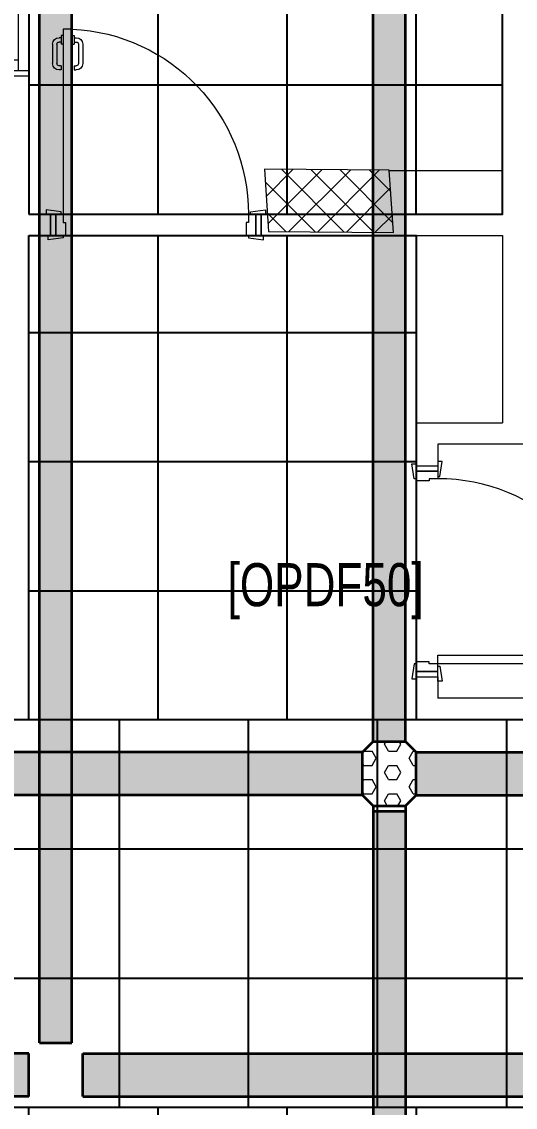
# Model space of a CAD drawing. Extents: x -509638 to 57327, y -29287 to 19916.
# Drawn here: x 33043 to 35336, y -2710 to 2333 of the extents above; entities that cross this region are included whole.
import ezdxf

# ---------------------------------------------------------------- set-up
doc = ezdxf.new("R2010")
doc.units = 0
doc.header["$LTSCALE"] = 0.25
doc.linetypes.add('DASHDOT', pattern=[25.4, 12.7, -6.35, 0, -6.35])
for name, color, linetype, lineweight in [('01-First Floor$0$72_EGR_BASE_TEXT', 252, 'Continuous', 5), ('01-First Floor$0$Aluminum', 251, 'Continuous', 5), ('01-First Floor$0$C-HYDR-CTCH', 251, 'Continuous', 5), ('01-First Floor$0$Hatch', 252, 'Continuous', 5), ('01-First Floor$0$Walls', 251, 'Continuous', 5), ('01-First Floor$0$Wooden Joinery', 251, 'Continuous', 5), ('E-CABL-TRAY', 10, 'Continuous', 35), ('E-LITE-CLNG-CNDT', 6, 'DASHDOT', 35), ('T-CABL-TRAY', 60, 'Continuous', 35), ('T-CABL-TRAY-PATT', 253, 'Continuous', 15)]:
    doc.layers.add(name, color=color, linetype=linetype, lineweight=lineweight)
doc.layers.add('01-First Floor$0$FALSE CEILING', color=251, linetype='Continuous')
doc.styles.add('01-First Floor$0$X3G_ENTITY_9F38', font='swisscl.ttf', dxfattribs={"height": 0.2})
pattern_1 = [(270, (2e-10, -9388.563), (43.9941, 8e-13), [25.4, -50.8]), (30, (2e-10, -9388.563), (-21.99705, 38.1), [25.4, -50.8]), (330, (2e-10, -9413.963), (21.99705, 38.1), [25.4, -50.8])]

# ---------------------------------------------------------------- blocks, each defined once
blk = doc.blocks.new('01-First Floor$0$A$C72370EFE')
at = {"layer": '01-First Floor$0$Wooden Joinery'}
for p, q in [((-0.01, -0.04), (-0.02, -0.04)), ((-0.01, -0.03), (-0.01, -0.07)), ((0, -0.03), (-0.01, -0.03)), ((0.04, -0.03), (0.05, -0.03)), ((0.05, -0.03), (0.05, -0.07)), ((0.05, -0.04), (0.06, -0.04)), ((-0.05, -0.07), (-0.05, -0.16)), ((-0.03, -0.07), (-0.03, -0.16)), ((-0.01, -0.06), (-0.02, -0.06)), ((0, -0.07), (-0.01, -0.07)), ((0.04, -0.07), (0.05, -0.07)), ((0.05, -0.06), (0.06, -0.06)), ((0.07, -0.07), (0.07, -0.16)), ((0.09, -0.07), (0.09, -0.16)), ((-0.01, -0.17), (-0.02, -0.17)), ((-0.01, -0.19), (-0.02, -0.19)), ((-0.01, -0.17), (-0.01, -0.19)), ((0.05, -0.17), (0.06, -0.17)), ((0.05, -0.17), (0.05, -0.19)), ((0.05, -0.19), (0.06, -0.19))]:
    blk.add_line(p, q, dxfattribs=at)
for centre, radius, start, end in [((-0.02, -0.07), 0.03, 90, 180), ((0.06, -0.07), 0.03, 0, 90), ((-0.02, -0.07), 0.01, 90, 180), ((0.06, -0.07), 0.01, 0, 90), ((-0.02, -0.16), 0.03, 180, 270), ((-0.02, -0.16), 0.01, 180, 270), ((0.06, -0.16), 0.01, 270, 0), ((0.06, -0.16), 0.03, 270, 0)]:
    blk.add_arc(centre, radius, start, end, dxfattribs=at)
blk = doc.blocks.new('01-First Floor$0$A$C5DAD61B4')
at = {"layer": '01-First Floor$0$Wooden Joinery'}
for points in [[(80, 959.1), (80, 969.1), (10, 979.1), (10, 959.1)], [(940, 959.1), (940, 969.1), (1010, 979.1), (1010, 959.1)], [(70, 859.1), (70, 849.1), (0, 839.1), (0, 859.1)], [(120, 859.1), (120, 0), (80, 0), (80, 859.1)], [(950, 859.1), (950, 849.1), (1020, 839.1), (1020, 859.1)]]:
    blk.add_lwpolyline(points, close=True, dxfattribs=at)
for points in [[(45, 859.1), (45, 959.1), (20, 959.1), (20, 859.1), (45, 859.1)], [(45, 859.1), (80, 859.1), (80, 899.1), (90, 899.1), (90, 959.1), (45, 959.1), (45, 859.1)], [(975, 859.1), (940, 859.1), (940, 899.1), (930, 899.1), (930, 959.1), (975, 959.1), (975, 859.1)], [(975, 859.1), (975, 959.1), (1000, 959.1), (1000, 859.1), (975, 859.1)]]:
    blk.add_lwpolyline(points, dxfattribs=at)
blk.add_arc((80, 859.1), 860, 272.666, 0, dxfattribs=at)
at = {"layer": '01-First Floor$0$Wooden Joinery', "xscale": 999.9999999998854, "yscale": 999.9999999998854, "zscale": 999.9999999998854, "rotation": 180}
blk.add_blockref('01-First Floor$0$A$C72370EFE', (120, 0), dxfattribs=at)
blk = doc.blocks.new('01-First Floor$0$A$C37be4daf')
at = {"layer": '01-First Floor$0$Aluminum'}
for p, q in [((1416, 598.2), (216, 598.2)), ((241, 498.2), (241, 598.2)), ((291, 548.2), (291, 598.2)), ((291, 573.2), (1341, 573.2)), ((1341, 548.2), (1341, 598.2)), ((1391, 498.2), (1391, 598.2)), ((1391, 548.2), (241, 548.2)), ((1416, 498.2), (216, 498.2))]:
    blk.add_line(p, q, dxfattribs=at)
at = {"layer": '01-First Floor$0$Walls'}
for p, q in [((216, 498.2), (216, 598.2)), ((1416, 498.2), (1416, 598.2))]:
    blk.add_line(p, q, dxfattribs=at)
blk = doc.blocks.new('01-First Floor')
at = {"layer": '01-First Floor$0$Hatch'}
h = blk.add_hatch(dxfattribs=at)
h.set_pattern_fill('ANSI37', color=256, scale=30)
h.set_pattern_definition([(45, (-1823.345, -13062.25), (-67.35192, 67.35192), []), (135, (-1823.345, -13062.25), (-67.35192, -67.35192), [])])
h.paths.add_polyline_path([(49129.3, 8855.6), (48525.4, 8847.5), (48529.3, 8559.1), (49133.2, 8567.2)])
h.paths.add_polyline_path([(41968.6, 8847.9), (41385, 8842.5), (41365.1, 8551.1), (41948.6, 8556.5)])
h.paths.add_polyline_path([(27591.6, 8840.5), (26992.5, 8836.4), (26986.8, 8543.4), (27585.9, 8547.5)])
h.paths.add_polyline_path([(34776.8, 8842.7), (34175.6, 8835.2), (34167.4, 8549.5), (34768.6, 8557)])
h.paths.add_polyline_path([(20372.4, 8849.8), (19765.9, 8827.9), (19780.4, 8535.4), (20386.9, 8557.2)])
h.paths.add_polyline_path([(13635.8, 8839.4), (12413.8, 8863.3), (12407.4, 8567.2), (13629.3, 8543.3)])
h.paths.add_polyline_path([(13649.8, 1639.3), (12434.8, 1623.6), (12421.4, 1331.2), (13636.4, 1346.9)])
h.paths.add_polyline_path([(13623.8, -5553.9), (12420.7, -5569.8), (12415, -5862.9), (13618.1, -5846.9)])
h.paths.add_polyline_path([(13642.3, -12752.6), (12445.6, -12764), (12448.4, -13058.5), (13645.1, -13047)])
h.paths.add_polyline_path([(6007.3, -12750.5), (5403.7, -12754.2), (5414.4, -13039.6), (6017.9, -13035.9)])
h.paths.add_polyline_path([(5991.8, -5552.5), (5395, -5550.9), (5394.9, -5852.1), (5991.7, -5853.6)])
h.paths.add_polyline_path([(6001.7, 1637.1), (5382.4, 1638.3), (5371.8, 1335.4), (5991.1, 1334.1)])
h.paths.add_polyline_path([(5978.4, 8816.5), (5377.7, 8830.9), (5374.1, 8541.3), (5974.8, 8526.8)])
h.paths.add_polyline_path([(-1220.7, 8814.6), (-1823.3, 8837.3), (-1821.5, 8549), (-1218.8, 8526.3)])
h.paths.add_polyline_path([(-1213, -5563.7), (-1815, -5570.7), (-1811.6, -5862.3), (-1209.6, -5855.3)])
h.paths.add_polyline_path([(-1195.5, -12758.3), (-1793.9, -12759.3), (-1789, -13060), (-1190.6, -13059)])
h.paths.add_polyline_path([(20391.2, -12745), (19785.5, -12758), (19791.3, -13059.2), (20396.9, -13046.2)])
h.paths.add_polyline_path([(20384.7, -5552.6), (19790.3, -5570.1), (19792.4, -5866.7), (20386.8, -5849.1)])
h.paths.add_polyline_path([(20376, 1655.5), (19777, 1647.8), (19781.1, 1347.6), (20380, 1355.3)])
h.paths.add_polyline_path([(27576.3, 1640.2), (26974.4, 1644.9), (26978.6, 1352.8), (27580.6, 1348.1)])
h.paths.add_polyline_path([(27580.1, -5542.5), (26976.2, -5560), (26989.7, -5860.1), (27589.8, -5839.1)])
h.paths.add_polyline_path([(27596.2, -12758.5), (26992.3, -12751.9), (26990, -13037.6), (27593.8, -13044.2)])
h.paths.add_polyline_path([(34794.7, -12748), (34197.4, -12762.6), (34206.4, -13062.3), (34803.7, -13047.7)])
h.paths.add_polyline_path([(34787.4, -5559.7), (34186.1, -5557.7), (34187.2, -5855), (34788.5, -5856.9)])
h.paths.add_polyline_path([(34750.9, 1644.2), (34170.1, 1648.9), (34189.8, 1359), (34770.6, 1354.3)])
h.paths.add_polyline_path([(41954.3, 1643.4), (41356.7, 1657.2), (41358.7, 1365.3), (41956.3, 1351.5)])
h.paths.add_polyline_path([(41955.3, -5555.1), (41386.9, -5562.7), (41388.7, -5856.9), (41957.1, -5849.3)])
h.paths.add_polyline_path([(41992.3, -12752.3), (41387.1, -12754.9), (41388.4, -13059.5), (41993.7, -13056.8)])
h.paths.add_polyline_path([(49166.6, -12752.8), (48578.6, -12736.7), (48565.4, -13043.9), (49153.3, -13060)])
h.paths.add_polyline_path([(49150.8, -5553.4), (48547.6, -5552.3), (48545.6, -5848.8), (49148.8, -5849.9)])
at = {"layer": '01-First Floor$0$C-HYDR-CTCH', "elevation": 0, "flags": 128}
blk.add_lwpolyline([(34170.1, 1648.9), (34189.8, 1359), (34770.6, 1354.3), (34750.9, 1644.2), (34170.1, 1648.9)], dxfattribs=at)
at = {"layer": '01-First Floor$0$FALSE CEILING', "linetype": 'Continuous'}
for p, q in [((33676, 1440), (33676, 8610)), ((34276, 1440), (34276, 8610)), ((34876, 1440), (34876, 8610)), ((33076, 2040), (35276, 2040)), ((33676, -910), (33676, 1340)), ((34276, -910), (34276, 1340)), ((33076, 890), (34876, 890)), ((33076, 290), (34876, 290)), ((33076, -310), (34876, -310)), ((33496.4, -2710), (33496.4, -910)), ((34096.4, -2710), (34096.4, -910)), ((34696.4, -2710), (34696.4, -910)), ((35296.4, -2710), (35296.4, -910)), ((8296.4, -1510), (48976, -1510)), ((8296.4, -2110), (48976, -2110)), ((33676, -12830), (33676, -2710)), ((34274.3, -12760.7, 0), (34276, -2710))]:
    blk.add_line(p, q, dxfattribs=at)
at = {"layer": '01-First Floor$0$FALSE CEILING'}
for points in [[(33076, 1440), (35276, 1440), (35276, 8610), (33076, 8610)], [(33076, 1340), (34876, 1340), (34876, -910), (33076, -910)]]:
    blk.add_lwpolyline(points, close=True, dxfattribs=at)
for points in [[(48976, -910), (8296.4, -910), (8296.4, -2710), (48976, -2710), (48976, -910)], [(34199.4, -12830), (33076, -12830), (33076, -2710), (34876, -2710), (34876, -12830), (34797.1, -12830)]]:
    blk.add_lwpolyline(points, dxfattribs=at)
at = {"layer": '01-First Floor$0$Walls'}
for p, q in [((33076, 3920), (33076, 1440)), ((35276, 3920), (35276, 1440)), ((33176, 1440), (33076, 1440)), ((33176, 1440), (33176, 1340)), ((34156, 1440), (34156, 1340)), ((34184.3, 1440), (34156, 1440)), ((34764.8, 1440), (35276, 1440)), ((33076, 1340), (33076, -910)), ((33176, 1340), (33076, 1340)), ((34156, 1340), (35276, 1340)), ((35276, 1340), (35276, 470)), ((34876, 470), (34876, 270)), ((34876, 470), (35276, 470)), ((34976, 370), (34976, 270)), ((35376, 370), (34976, 370)), ((34876, 270), (34976, 270)), ((34876, -710), (34976, -710)), ((34876, -710), (34876, -910)), ((34976, -710), (34976, -810)), ((39376, -810), (34976, -810)), ((33076, -910), (25776, -910)), ((34876, -910), (42876, -910)), ((25776, -2710), (33076, -2710)), ((33076, -2710), (33076, -4521.8))]:
    blk.add_line(p, q, dxfattribs=at)
at = {"layer": '01-First Floor$0$Wooden Joinery'}
for p, q in [((35276, 1640), (34751.2, 1640)), ((34876, 1340), (34876, 470))]:
    blk.add_line(p, q, dxfattribs=at)
at = {"rotation": 90}
blk.add_blockref('01-First Floor$0$A$C37be4daf', (33574.2, 1864), dxfattribs=at)
at = {"layer": '01-First Floor$0$Wooden Joinery', "xscale": -1, "rotation": 180}
blk.add_blockref('01-First Floor$0$A$C5DAD61B4', (33156, 2299.1), dxfattribs=at)
at = {"layer": '01-First Floor$0$Wooden Joinery', "rotation": 90.00000000000001}
blk.add_blockref('01-First Floor$0$A$C5DAD61B4', (35835.1, -730), dxfattribs=at)
at = {"layer": '01-First Floor$0$72_EGR_BASE_TEXT', "insert": (34455, -182, 0), "char_height": 200, "attachment_point": 2, "style": '01-First Floor$0$X3G_ENTITY_9F38'}
blk.add_mtext('[OPDF50]', dxfattribs=at)
blk = doc.blocks.new('*U27')
at = {"lineweight": 0}
h = blk.add_hatch(dxfattribs=at)
h.set_pattern_fill('HEX', color=253, scale=8, angle=270, style=0)
h.set_pattern_definition([(270, (1e-10, -7838.563), (43.9941, 8e-13), [25.4, -50.8]), (30, (1e-10, -7838.563), (-21.99705, 38.1), [25.4, -50.8]), (330, (1e-10, -7863.963), (21.99705, 38.1), [25.4, -50.8])])
h.paths.add_polyline_path([(0, 0), (-200, 0), (-200, -9525), (0, -9525)])
at = {"color": 0}
for p, q in [((0, 0), (-200, 0)), ((0, 0), (0, -9525)), ((-200, 0), (-200, -9525))]:
    blk.add_line(p, q, dxfattribs=at)
blk = doc.blocks.new('*U39')
at = {"lineweight": 0}
h = blk.add_hatch(dxfattribs=at)
h.set_pattern_fill('HEX', color=253, scale=8, angle=180, style=0)
h.set_pattern_definition([(180, (-15514.8, -2e-10), (6e-13, -43.99409), [25.4, -50.8]), (300, (-15514.8, -2e-10), (38.1, 21.99705), [25.4, -50.8]), (240, (-15540.2, -2e-10), (38.1, -21.99705), [25.4, -50.8])])
h.paths.add_polyline_path([(-9497.1, 150), (-9497.1, 0), (0, 0), (0, 150)])
at = {"color": 0}
for p, q in [((0, 150), (-9497.1, 150)), ((0, 0), (0, 150)), ((0, 0), (-9497.1, 0))]:
    blk.add_line(p, q, dxfattribs=at)
blk = doc.blocks.new('*U31')
at = {"lineweight": 0}
h = blk.add_hatch(dxfattribs=at)
h.set_pattern_fill('HEX', color=253, scale=8, angle=270, style=0)
h.set_pattern_definition([(270, (2e-10, -10938.563), (43.99409, 8e-13), [25.4, -50.8]), (30, (2e-10, -10938.563), (-21.99705, 38.1), [25.4, -50.8]), (330, (2e-10, -10963.963), (21.99705, 38.1), [25.4, -50.8])])
h.paths.add_polyline_path([(-200, -8375), (0, -8375), (0, 0), (-200, 0)])
at = {"color": 0}
for p, q in [((0, 0), (-200, 0)), ((0, 0), (0, -8375)), ((-200, 0), (-200, -8375))]:
    blk.add_line(p, q, dxfattribs=at)
blk = doc.blocks.new('*U34')
at = {"lineweight": 0}
h = blk.add_hatch(dxfattribs=at)
h.set_pattern_fill('HEX', color=253, scale=8, angle=180, style=0)
h.set_pattern_definition([(180, (-18289.8, -2e-10), (6e-13, -43.99409), [25.4, -50.8]), (300, (-18289.8, -2e-10), (38.1, 21.99705), [25.4, -50.8]), (240, (-18315.2, -2e-10), (38.1, -21.99705), [25.4, -50.8])])
h.paths.add_polyline_path([(-10806.4, 150), (-10806.4, 0), (0, 0), (0, 150)])
at = {"color": 0}
for p, q in [((0, 150), (-10806.4, 150)), ((0, 0), (0, 150)), ((0, 0), (-10806.4, 0))]:
    blk.add_line(p, q, dxfattribs=at)
blk = doc.blocks.new('*U33')
at = {"layer": 'T-CABL-TRAY-PATT'}
h = blk.add_hatch(dxfattribs=at)
h.set_pattern_fill('HEX', color=256, scale=12, style=0)
h.paths.add_polyline_path([(50, 50), (0, 0), (0, -200), (50, -250), (200, -250), (250, -200), (250, 0), (200, 50)])
for p, q in [((50, 50), (50, 100)), ((200, 50), (200, 100)), ((0, 0), (-50, 0)), ((50, 50), (0, 0)), ((200, 50), (250, 0)), ((250, 0), (300, 0)), ((0, -200), (-50, -200)), ((50, -250), (0, -200)), ((200, -250), (250, -200)), ((250, -200), (300, -200)), ((50, -250), (50, -300)), ((200, -250), (200, -300))]:
    blk.add_line(p, q)
at = {"color": 9}
for p, q in [((0, -200), (0, 0)), ((50, 50), (200, 50)), ((250, -200), (250, 0)), ((50, -250), (200, -250))]:
    blk.add_line(p, q, dxfattribs=at)
blk = doc.blocks.new('*U76')
at = {"lineweight": 0}
h = blk.add_hatch(dxfattribs=at)
h.set_pattern_fill('HEX', color=253, scale=8, angle=270, style=0)
h.set_pattern_definition(pattern_1)
h.paths.add_polyline_path([(-200, -9550), (0, -9550), (0, 0), (-200, 0)])
at = {"color": 0}
for p, q in [((0, 0), (-200, 0)), ((0, 0), (0, -9550)), ((-200, 0), (-200, -9550))]:
    blk.add_line(p, q, dxfattribs=at)
blk = doc.blocks.new('*U66')
at = {"lineweight": 0}
h = blk.add_hatch(dxfattribs=at)
h.set_pattern_fill('HEX', color=253, scale=8, angle=180, style=0)
h.set_pattern_definition([(180, (-16914.8, -2e-10), (6e-13, -43.99409), [25.4, -50.8]), (300, (-16914.8, -2e-10), (38.1, 21.99705), [25.4, -50.8]), (240, (-16940.2, -2e-10), (38.1, -21.99705), [25.4, -50.8])])
h.paths.add_polyline_path([(-10897.1, 150), (-10897.1, 0), (0, 0), (0, 150)])
at = {"color": 0}
for p, q in [((0, 150), (-10897.1, 150)), ((0, 0), (0, 150)), ((0, 0), (-10897.1, 0))]:
    blk.add_line(p, q, dxfattribs=at)
blk = doc.blocks.new('*U67')
at = {"lineweight": 0}
h = blk.add_hatch(dxfattribs=at)
h.set_pattern_fill('HEX', color=253, scale=8, angle=270, style=0)
h.set_pattern_definition(pattern_1)
h.paths.add_polyline_path([(-200, -7460.4), (0, -7460.4), (0, 0), (-200, 0)])
at = {"color": 0}
for p, q in [((0, 0), (-200, 0)), ((0, 0), (0, -7460.4)), ((-200, 0), (-200, -7460.4))]:
    blk.add_line(p, q, dxfattribs=at)

msp = doc.modelspace()

# ---------------------------------------------------------------- block references
at = {"layer": 'E-CABL-TRAY', "rotation": 270}
for name, p in [('*U39', (34676, -1010)), ('*U31', (34626, -1260))]:
    msp.add_blockref(name, p, dxfattribs=at)
at = {"layer": 'E-CABL-TRAY'}
msp.add_blockref('*U33', (34626, -1060), dxfattribs=at)
at = {"layer": 'E-CABL-TRAY', "xscale": -1}
for name, p, rotation in [('*U27', (34876, -1260), 90), ('*U34', (34676, -1335), 270)]:
    msp.add_blockref(name, p, dxfattribs=dict(at, rotation=rotation))
at = {"layer": 'E-LITE-CLNG-CNDT'}
msp.add_blockref('01-First Floor', (0, 0), dxfattribs=at)
at = {"layer": 'T-CABL-TRAY', "linetype": 'Continuous', "rotation": 270}
for name, p in [('*U66', (33126, -2410)), ('*U67', (33076, -2660))]:
    msp.add_blockref(name, p, dxfattribs=at)
at = {"layer": 'T-CABL-TRAY', "linetype": 'Continuous', "xscale": -1, "rotation": 90}
msp.add_blockref('*U76', (33326, -2660), dxfattribs=at)

doc.saveas('drawing.dxf')
